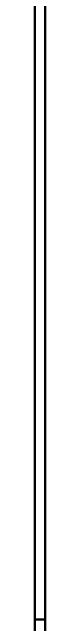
# Model space of a CAD drawing. Header units: millimetres. Extents: x 44692 to 659456, y -26273 to 14445.
# Drawn here: x 243162 to 243262, y 504 to 6444 of the extents above; entities that cross this region are included whole.
import ezdxf

# ---------------------------------------------------------------- set-up
doc = ezdxf.new("R2010")
doc.units = ezdxf.units.MM
doc.header["$LTSCALE"] = 100
doc.layers.add('Paredes', color=7, linetype='Continuous', lineweight=50)

msp = doc.modelspace()

# ---------------------------------------------------------------- linework, layer by layer
at = {"layer": 'Paredes'}
for p, q in [((243161.997, 8887.742), (243161.997, 553.583)), ((243261.997, 553.583), (243261.997, 8887.742)), ((243261.997, 553.583), (243161.997, 553.583)), ((243261.997, -6403.24), (243261.997, 553.583))]:
    msp.add_line(p, q, dxfattribs=at)
at = {"layer": 'Paredes', "color": 0}
msp.add_line((243161.997, -9188.858), (243161.997, 553.583), dxfattribs=at)

doc.saveas('drawing.dxf')
